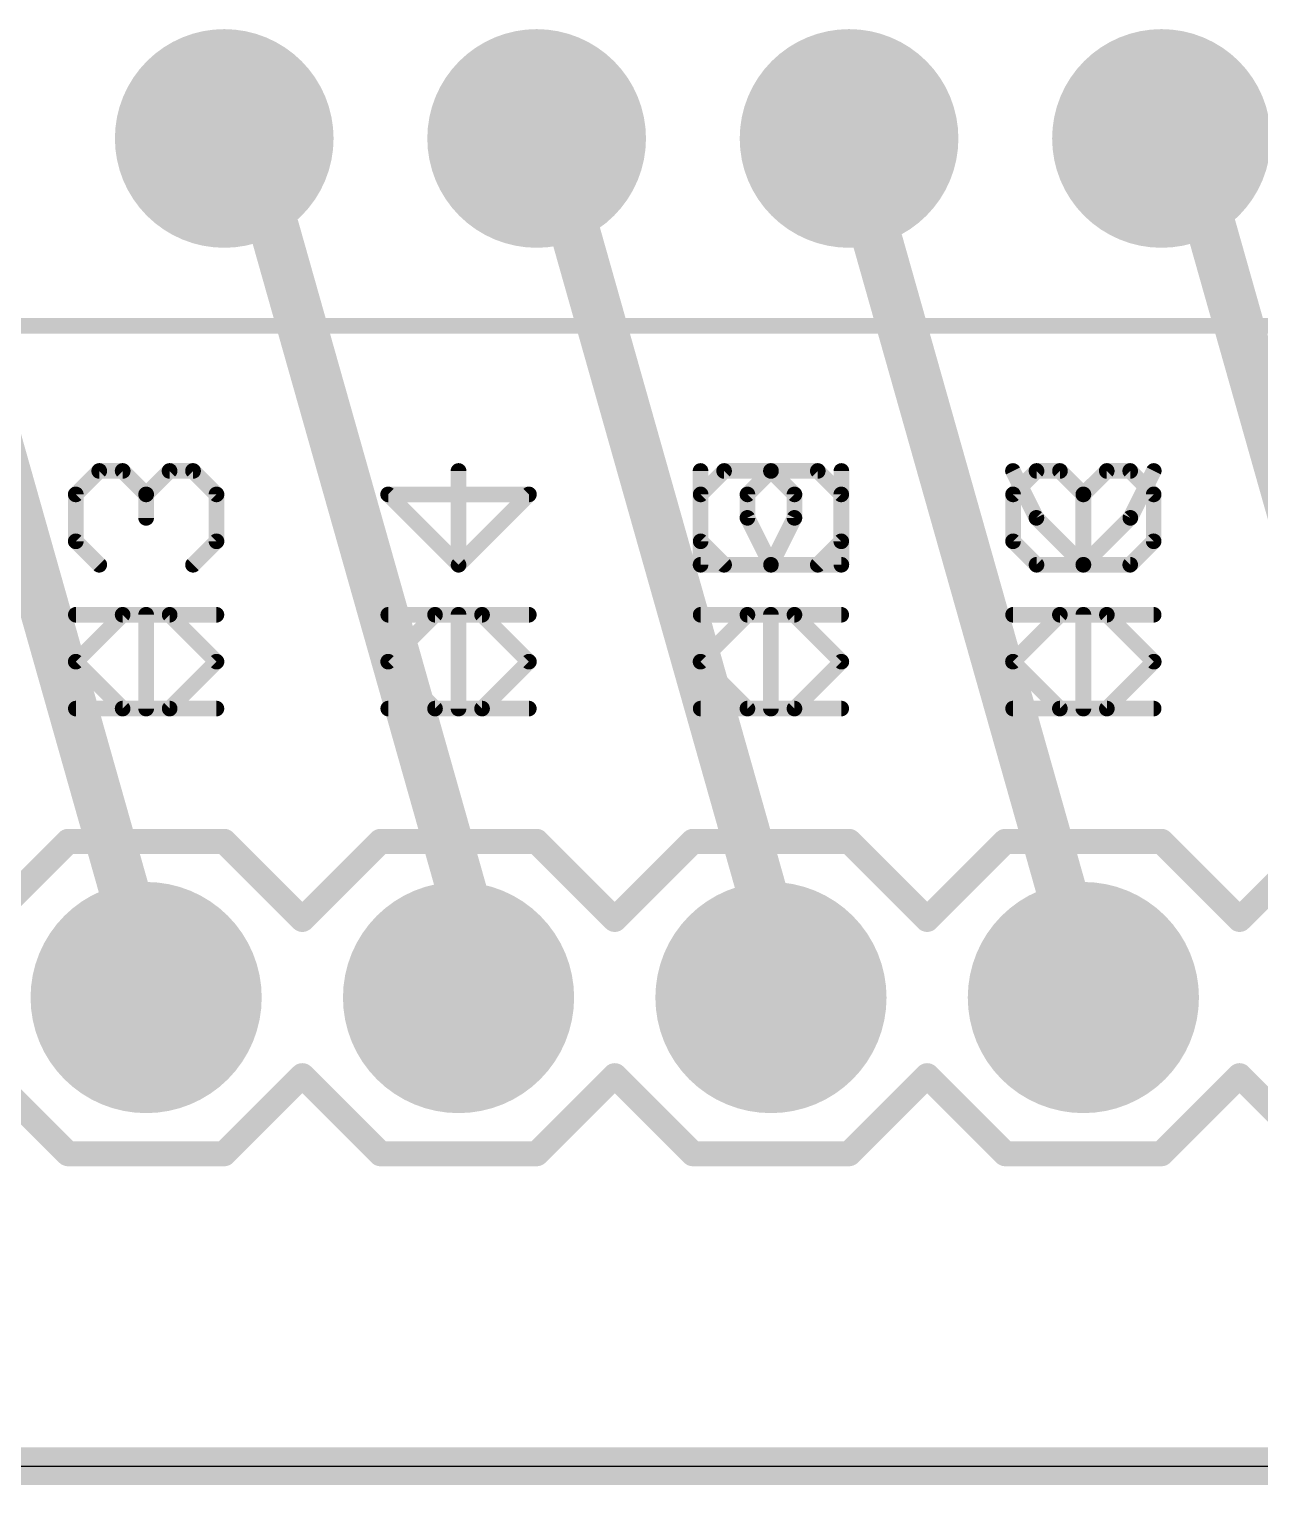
# Model space of a CAD drawing. Extents: x -3 to 97, y 0 to 38.
# Drawn here: x 20.64 to 30.65, y -0.15 to 11.68 of the extents above; entities that cross this region are included whole.
import ezdxf

# ---------------------------------------------------------------- set-up
doc = ezdxf.new("R2010")
doc.units = 0
for name, color, linetype in [('1', 14, 'CONTINUOUS'), ('16', 174, 'CONTINUOUS'), ('17', 94, 'CONTINUOUS'), ('20', 178, 'CONTINUOUS'), ('21', 251, 'CONTINUOUS'), ('25', 251, 'CONTINUOUS'), ('26', 251, 'CONTINUOUS')]:
    doc.layers.add(name, color=color, linetype=linetype)

# ---------------------------------------------------------------- blocks, each defined once
blk = doc.blocks.new('ROUNDP')
at = {"const_width": 0.5}
blk.add_lwpolyline([(0, -0.25, 1), (0, 0.25, 1), (0, -0.25)], format="xyb", dxfattribs=at)

msp = doc.modelspace()

# ---------------------------------------------------------------- linework, layer by layer
at = {"layer": '1', "const_width": 0.3048}
msp.add_lwpolyline([(97.155, 0), (0, 0)], dxfattribs=at)
at = {"layer": '16'}
for points, const_width in [([(21.6154, 3.9624), (19.7104, 10.6934)], 0.4064), ([(22.4536, 10.6934), (22.225, 10.795)], 0.4064), ([(24.3586, 3.9624), (22.4536, 10.6934)], 0.4064), ([(24.892, 10.6934), (24.765, 10.795)], 0.4064), ([(26.797, 3.9624), (24.892, 10.6934)], 0.4064), ([(27.3304, 10.6934), (27.305, 10.795)], 0.4064), ([(29.2354, 3.9624), (27.3304, 10.6934)], 0.4064), ([(30.0736, 10.6934), (29.845, 10.795)], 0.4064), ([(31.9786, 3.9624), (30.0736, 10.6934)], 0.4064), ([(21.6154, 3.9624), (21.59, 3.81)], 0.4064), ([(24.3586, 3.9624), (24.13, 3.81)], 0.4064), ([(26.797, 3.9624), (26.67, 3.81)], 0.4064), ([(29.2354, 3.9624), (29.21, 3.81)], 0.4064), ([(97.155, 0), (0, 0)], 0.3048)]:
    msp.add_lwpolyline(points, dxfattribs=dict(at, const_width=const_width))
at = {"layer": '16', "const_width": 0.2032}
for points in [[(22.2663, 10.8878, 1), (22.1837, 10.7022)], [(22.5514, 10.7211, 1), (22.3558, 10.6657)], [(24.8285, 10.8743, 1), (24.7015, 10.7157)], [(24.9898, 10.7211, 1), (24.7942, 10.6657)], [(27.4036, 10.8196, 1), (27.2064, 10.7704)], [(27.4282, 10.7211, 1), (27.2326, 10.6657)], [(29.8863, 10.8878, 1), (29.8037, 10.7022)], [(30.1714, 10.7211, 1), (29.9758, 10.6657)], [(22.4123, 10.6006, 1), (22.4949, 10.7862)], [(24.8285, 10.6141, 1), (24.9555, 10.7727)], [(27.2318, 10.6688, 1), (27.429, 10.718)], [(30.0323, 10.6006, 1), (30.1149, 10.7862)], [(21.7156, 3.9457, 1), (21.5152, 3.9791)], [(24.415, 3.8779, 1), (24.3022, 4.0469)], [(26.8751, 3.8974, 1), (26.7189, 4.0274)], [(29.3356, 3.9457, 1), (29.1352, 3.9791)], [(21.5176, 3.9347, 1), (21.7132, 3.9901)], [(24.2608, 3.9347, 1), (24.4564, 3.9901)], [(26.6992, 3.9347, 1), (26.8948, 3.9901)], [(29.1376, 3.9347, 1), (29.3332, 3.9901)], [(21.4898, 3.8267, 1), (21.6902, 3.7933)], [(24.0736, 3.8945, 1), (24.1864, 3.7255)], [(26.5919, 3.875, 1), (26.7481, 3.745)], [(29.1098, 3.8267, 1), (29.3102, 3.7933)]]:
    msp.add_lwpolyline(points, format="xyb", dxfattribs=at)
at = {"layer": '20'}
msp.add_line((0, 0), (96.825, 0), dxfattribs=at)
at = {"layer": '21'}
for points, const_width in [([(44.069, 9.271), (0.381, 9.271)], 0.127), ([(20.32, 4.445), (20.955, 5.08)], 0.2032), ([(20.955, 5.08), (22.225, 5.08)], 0.2032), ([(22.225, 5.08), (22.86, 4.445)], 0.2032), ([(22.86, 4.445), (23.495, 5.08)], 0.2032), ([(23.495, 5.08), (24.765, 5.08)], 0.2032), ([(25.4, 4.445), (24.765, 5.08)], 0.2032), ([(25.4, 4.445), (26.035, 5.08)], 0.2032), ([(26.035, 5.08), (27.305, 5.08)], 0.2032), ([(27.94, 4.445), (27.305, 5.08)], 0.2032), ([(27.94, 4.445), (28.575, 5.08)], 0.2032), ([(28.575, 5.08), (29.845, 5.08)], 0.2032), ([(29.845, 5.08), (30.48, 4.445)], 0.2032), ([(30.48, 4.445), (31.115, 5.08)], 0.2032), ([(20.955, 2.54), (20.32, 3.175)], 0.2032), ([(22.86, 3.175), (22.225, 2.54)], 0.2032), ([(23.495, 2.54), (22.86, 3.175)], 0.2032), ([(24.765, 2.54), (25.4, 3.175)], 0.2032), ([(26.035, 2.54), (25.4, 3.175)], 0.2032), ([(27.305, 2.54), (27.94, 3.175)], 0.2032), ([(28.575, 2.54), (27.94, 3.175)], 0.2032), ([(30.48, 3.175), (29.845, 2.54)], 0.2032), ([(31.115, 2.54), (30.48, 3.175)], 0.2032), ([(22.225, 2.54), (20.955, 2.54)], 0.2032), ([(24.765, 2.54), (23.495, 2.54)], 0.2032), ([(27.305, 2.54), (26.035, 2.54)], 0.2032), ([(29.845, 2.54), (28.575, 2.54)], 0.2032)]:
    msp.add_lwpolyline(points, dxfattribs=dict(at, const_width=const_width))
at = {"layer": '21', "const_width": 0.1016}
for points in [[(20.955, 5.1308, 1), (20.955, 5.0292)], [(20.9909, 5.0441, 1), (20.9191, 5.1159)], [(22.2609, 5.1159, 1), (22.1891, 5.0441)], [(22.225, 5.0292, 1), (22.225, 5.1308)], [(23.495, 5.1308, 1), (23.495, 5.0292)], [(23.5309, 5.0441, 1), (23.4591, 5.1159)], [(24.8009, 5.1159, 1), (24.7291, 5.0441)], [(24.765, 5.0292, 1), (24.765, 5.1308)], [(26.035, 5.1308, 1), (26.035, 5.0292)], [(26.0709, 5.0441, 1), (25.9991, 5.1159)], [(27.3409, 5.1159, 1), (27.2691, 5.0441)], [(27.305, 5.0292, 1), (27.305, 5.1308)], [(28.575, 5.1308, 1), (28.575, 5.0292)], [(28.6109, 5.0441, 1), (28.5391, 5.1159)], [(29.8809, 5.1159, 1), (29.8091, 5.0441)], [(29.845, 5.0292, 1), (29.845, 5.1308)], [(22.8241, 4.4809, 1), (22.8959, 4.4091)], [(22.8241, 4.4091, 1), (22.8959, 4.4809)], [(25.3641, 4.4809, 1), (25.4359, 4.4091)], [(25.3641, 4.4091, 1), (25.4359, 4.4809)], [(27.9041, 4.4809, 1), (27.9759, 4.4091)], [(27.9041, 4.4091, 1), (27.9759, 4.4809)], [(30.4441, 4.4809, 1), (30.5159, 4.4091)], [(30.4441, 4.4091, 1), (30.5159, 4.4809)], [(22.8959, 3.2109, 1), (22.8241, 3.1391)], [(22.8959, 3.1391, 1), (22.8241, 3.2109)], [(25.4359, 3.2109, 1), (25.3641, 3.1391)], [(25.4359, 3.1391, 1), (25.3641, 3.2109)], [(27.9759, 3.2109, 1), (27.9041, 3.1391)], [(27.9759, 3.1391, 1), (27.9041, 3.2109)], [(30.5159, 3.2109, 1), (30.4441, 3.1391)], [(30.5159, 3.1391, 1), (30.4441, 3.2109)], [(20.955, 2.5908, 1), (20.955, 2.4892)], [(20.9191, 2.5041, 1), (20.9909, 2.5759)], [(22.1891, 2.5759, 1), (22.2609, 2.5041)], [(22.225, 2.4892, 1), (22.225, 2.5908)], [(23.495, 2.5908, 1), (23.495, 2.4892)], [(23.4591, 2.5041, 1), (23.5309, 2.5759)], [(24.7291, 2.5759, 1), (24.8009, 2.5041)], [(24.765, 2.4892, 1), (24.765, 2.5908)], [(26.035, 2.5908, 1), (26.035, 2.4892)], [(25.9991, 2.5041, 1), (26.0709, 2.5759)], [(27.2691, 2.5759, 1), (27.3409, 2.5041)], [(27.305, 2.4892, 1), (27.305, 2.5908)], [(28.575, 2.5908, 1), (28.575, 2.4892)], [(28.5391, 2.5041, 1), (28.6109, 2.5759)], [(29.8091, 2.5759, 1), (29.8809, 2.5041)], [(29.845, 2.4892, 1), (29.845, 2.5908)]]:
    msp.add_lwpolyline(points, format="xyb", dxfattribs=at)
at = {"layer": '25', "const_width": 0.127}
for points in [[(21.0175, 7.9009), (21.2082, 8.0915)], [(21.2082, 8.0915), (21.3988, 8.0915)], [(21.3988, 8.0915), (21.5895, 7.9009)], [(21.5895, 7.9009), (21.7802, 8.0915)], [(21.7802, 8.0915), (21.9708, 8.0915)], [(21.9708, 8.0915), (22.1615, 7.9009)], [(24.1295, 7.3289), (24.1295, 8.0915)], [(26.0975, 8.0915), (26.0975, 7.3289)], [(26.4789, 7.9009), (26.6695, 8.0915)], [(26.6695, 8.0915), (27.0508, 8.0915)], [(27.0508, 8.0915), (27.2415, 7.9009)], [(28.6375, 8.0915), (28.8282, 7.7102)], [(29.4002, 8.0915), (29.2095, 7.9009)], [(29.5908, 8.0915), (29.4002, 8.0915)], [(29.7815, 7.9009), (29.5908, 8.0915)], [(21.0175, 7.5196), (21.0175, 7.9009)], [(21.5895, 7.9009), (21.5895, 7.7102)], [(22.1615, 7.9009), (22.1615, 7.5196)], [(24.7015, 7.9009), (23.5575, 7.9009)], [(23.5575, 7.9009), (24.1295, 7.3289)], [(26.4789, 7.7102), (26.4789, 7.9009)], [(27.2415, 7.9009), (27.2415, 7.5196)], [(29.2095, 7.9009), (29.2095, 7.3289)], [(29.7815, 7.5196), (29.7815, 7.9009)], [(26.6695, 7.3289), (26.4789, 7.7102)], [(28.8282, 7.7102), (29.2095, 7.3289)], [(21.2082, 7.3289), (21.0175, 7.5196)], [(22.1615, 7.5196), (21.9708, 7.3289)], [(27.2415, 7.5196), (27.0508, 7.3289)], [(29.5908, 7.3289), (29.7815, 7.5196)], [(26.0975, 7.3289), (26.6695, 7.3289)], [(29.2095, 7.3289), (29.5908, 7.3289)], [(21.0175, 6.5408), (21.3988, 6.9222)], [(21.3988, 6.9222), (22.1615, 6.9222)], [(21.5895, 6.1595), (21.5895, 6.9222)], [(23.5575, 6.5408), (23.9389, 6.9222)], [(23.9389, 6.9222), (24.7015, 6.9222)], [(24.1295, 6.1595), (24.1295, 6.9222)], [(26.0975, 6.5408), (26.4789, 6.9222)], [(26.4789, 6.9222), (27.2415, 6.9222)], [(26.6695, 6.1595), (26.6695, 6.9222)], [(28.6375, 6.5408), (29.0189, 6.9222)], [(29.0189, 6.9222), (29.7815, 6.9222)], [(29.2095, 6.1595), (29.2095, 6.9222)], [(21.3988, 6.1595), (21.0175, 6.5408)], [(23.9389, 6.1595), (23.5575, 6.5408)], [(26.4789, 6.1595), (26.0975, 6.5408)], [(29.0189, 6.1595), (28.6375, 6.5408)], [(22.1615, 6.1595), (21.3988, 6.1595)], [(24.7015, 6.1595), (23.9389, 6.1595)], [(27.2415, 6.1595), (26.4789, 6.1595)], [(29.7815, 6.1595), (29.0189, 6.1595)]]:
    msp.add_lwpolyline(points, dxfattribs=at)
at = {"layer": '25', "const_width": 0.0635}
for points in [[(21.2082, 8.1233, 1), (21.2082, 8.0598)], [(21.2306, 8.0691, 1), (21.1857, 8.114)], [(21.4213, 8.114, 1), (21.3764, 8.0691)], [(21.3988, 8.0598, 1), (21.3988, 8.1233)], [(21.7802, 8.1233, 1), (21.7802, 8.0598)], [(21.8026, 8.0691, 1), (21.7577, 8.114)], [(21.9933, 8.114, 1), (21.9484, 8.0691)], [(21.9708, 8.0598, 1), (21.9708, 8.1233)], [(24.1613, 8.0915, 1), (24.0978, 8.0915)], [(26.1293, 8.0915, 1), (26.0658, 8.0915)], [(26.6695, 8.1233, 1), (26.6695, 8.0598)], [(26.692, 8.0691, 1), (26.6471, 8.114)], [(27.0733, 8.114, 1), (27.0284, 8.0691)], [(27.0508, 8.0598, 1), (27.0508, 8.1233)], [(28.6659, 8.1057, 1), (28.6091, 8.0773)], [(29.4002, 8.1233, 1), (29.4002, 8.0598)], [(29.4226, 8.0691, 1), (29.3777, 8.114)], [(29.6133, 8.114, 1), (29.5684, 8.0691)], [(29.5908, 8.0598, 1), (29.5908, 8.1233)], [(21.0493, 7.9009, 1), (20.9858, 7.9009)], [(20.9951, 7.9233, 1), (21.04, 7.8784)], [(21.6213, 7.9009, 1), (21.5578, 7.9009)], [(21.5671, 7.9233, 1), (21.612, 7.8784)], [(21.5671, 7.8784, 1), (21.612, 7.9233)], [(22.1932, 7.9009, 1), (22.1298, 7.9009)], [(22.139, 7.8784, 1), (22.184, 7.9233)], [(23.5575, 7.9326, 1), (23.5575, 7.8691)], [(23.58, 7.9233, 1), (23.5351, 7.8784)], [(24.7015, 7.8691, 1), (24.7015, 7.9326)], [(26.5106, 7.9009, 1), (26.4471, 7.9009)], [(26.4564, 7.9233, 1), (26.5013, 7.8784)], [(27.2733, 7.9009, 1), (27.2098, 7.9009)], [(27.219, 7.8784, 1), (27.264, 7.9233)], [(29.2413, 7.9009, 1), (29.1778, 7.9009)], [(29.1871, 7.9233, 1), (29.232, 7.8784)], [(29.8133, 7.9009, 1), (29.7498, 7.9009)], [(29.759, 7.8784, 1), (29.804, 7.9233)], [(21.5578, 7.7102, 1), (21.6213, 7.7102)], [(26.5072, 7.7244, 1), (26.4505, 7.696)], [(26.4471, 7.7102, 1), (26.5106, 7.7102)], [(28.8506, 7.7327, 1), (28.8057, 7.6878)], [(28.7998, 7.696, 1), (28.8566, 7.7244)], [(21.04, 7.542, 1), (20.9951, 7.4971)], [(22.184, 7.4971, 1), (22.139, 7.542)], [(27.264, 7.4971, 1), (27.219, 7.542)], [(29.804, 7.4971, 1), (29.759, 7.542)], [(20.9858, 7.5196, 1), (21.0493, 7.5196)], [(22.1298, 7.5196, 1), (22.1932, 7.5196)], [(27.2098, 7.5196, 1), (27.2733, 7.5196)], [(29.7498, 7.5196, 1), (29.8133, 7.5196)], [(21.1857, 7.3064, 1), (21.2306, 7.3513)], [(21.9484, 7.3513, 1), (21.9933, 7.3064)], [(24.0978, 7.3289, 1), (24.1613, 7.3289)], [(24.1071, 7.3064, 1), (24.152, 7.3513)], [(26.0975, 7.3606, 1), (26.0975, 7.2971)], [(26.0658, 7.3289, 1), (26.1293, 7.3289)], [(26.6411, 7.3147, 1), (26.6979, 7.3431)], [(26.6695, 7.2971, 1), (26.6695, 7.3606)], [(27.0284, 7.3513, 1), (27.0733, 7.3064)], [(29.2095, 7.3606, 1), (29.2095, 7.2971)], [(29.1778, 7.3289, 1), (29.2413, 7.3289)], [(29.1871, 7.3064, 1), (29.232, 7.3513)], [(29.5684, 7.3513, 1), (29.6133, 7.3064)], [(29.5908, 7.2971, 1), (29.5908, 7.3606)], [(21.3988, 6.9539, 1), (21.3988, 6.8904)], [(21.4213, 6.8997, 1), (21.3764, 6.9446)], [(21.6213, 6.9222, 1), (21.5578, 6.9222)], [(22.1615, 6.8904, 1), (22.1615, 6.9539)], [(23.9389, 6.9539, 1), (23.9389, 6.8904)], [(23.9613, 6.8997, 1), (23.9164, 6.9446)], [(24.1613, 6.9222, 1), (24.0978, 6.9222)], [(24.7015, 6.8904, 1), (24.7015, 6.9539)], [(26.4789, 6.9539, 1), (26.4789, 6.8904)], [(26.5013, 6.8997, 1), (26.4564, 6.9446)], [(26.7013, 6.9222, 1), (26.6378, 6.9222)], [(27.2415, 6.8904, 1), (27.2415, 6.9539)], [(29.0189, 6.9539, 1), (29.0189, 6.8904)], [(29.0413, 6.8997, 1), (28.9964, 6.9446)], [(29.2413, 6.9222, 1), (29.1778, 6.9222)], [(29.7815, 6.8904, 1), (29.7815, 6.9539)], [(21.04, 6.5633, 1), (20.9951, 6.5184)], [(20.9951, 6.5633, 1), (21.04, 6.5184)], [(23.58, 6.5633, 1), (23.5351, 6.5184)], [(23.5351, 6.5633, 1), (23.58, 6.5184)], [(26.12, 6.5633, 1), (26.0751, 6.5184)], [(26.0751, 6.5633, 1), (26.12, 6.5184)], [(28.66, 6.5633, 1), (28.6151, 6.5184)], [(28.6151, 6.5633, 1), (28.66, 6.5184)], [(21.3988, 6.1913, 1), (21.3988, 6.1278)], [(21.3764, 6.137, 1), (21.4213, 6.182)], [(21.5578, 6.1595, 1), (21.6213, 6.1595)], [(22.1615, 6.1278, 1), (22.1615, 6.1913)], [(23.9389, 6.1913, 1), (23.9389, 6.1278)], [(23.9164, 6.137, 1), (23.9613, 6.182)], [(24.0978, 6.1595, 1), (24.1613, 6.1595)], [(24.7015, 6.1278, 1), (24.7015, 6.1913)], [(26.4789, 6.1913, 1), (26.4789, 6.1278)], [(26.4564, 6.137, 1), (26.5013, 6.182)], [(26.6378, 6.1595, 1), (26.7013, 6.1595)], [(27.2415, 6.1278, 1), (27.2415, 6.1913)], [(29.0189, 6.1913, 1), (29.0189, 6.1278)], [(28.9964, 6.137, 1), (29.0413, 6.182)], [(29.1778, 6.1595, 1), (29.2413, 6.1595)], [(29.7815, 6.1278, 1), (29.7815, 6.1913)]]:
    msp.add_lwpolyline(points, format="xyb", dxfattribs=at)
at = {"layer": '26', "const_width": 0.127}
for points in [[(21.2092, 8.0915), (21.0185, 7.9009)], [(21.3998, 8.0915), (21.2092, 8.0915)], [(21.5905, 7.9009), (21.3998, 8.0915)], [(21.7812, 8.0915), (21.5905, 7.9009)], [(21.9718, 8.0915), (21.7812, 8.0915)], [(22.1625, 7.9009), (21.9718, 8.0915)], [(24.1305, 7.3289), (24.1305, 8.0915)], [(26.2892, 8.0915), (26.0985, 7.9009)], [(26.6705, 8.0915), (26.2892, 8.0915)], [(26.8612, 7.9009), (26.6705, 8.0915)], [(27.2425, 8.0915), (27.2425, 7.3289)], [(28.6385, 7.9009), (28.8292, 8.0915)], [(28.8292, 8.0915), (29.0198, 8.0915)], [(29.0198, 8.0915), (29.2105, 7.9009)], [(29.7825, 8.0915), (29.5918, 7.7102)], [(21.0185, 7.9009), (21.0185, 7.5196)], [(21.5905, 7.9009), (21.5905, 7.7102)], [(22.1625, 7.5196), (22.1625, 7.9009)], [(23.5585, 7.9009), (24.7025, 7.9009)], [(24.7025, 7.9009), (24.1305, 7.3289)], [(26.0985, 7.9009), (26.0985, 7.5196)], [(26.8612, 7.7102), (26.8612, 7.9009)], [(28.6385, 7.5196), (28.6385, 7.9009)], [(29.2105, 7.9009), (29.2105, 7.3289)], [(26.6705, 7.3289), (26.8612, 7.7102)], [(29.5918, 7.7102), (29.2105, 7.3289)], [(21.0185, 7.5196), (21.2092, 7.3289)], [(21.9718, 7.3289), (22.1625, 7.5196)], [(26.0985, 7.5196), (26.2892, 7.3289)], [(28.8292, 7.3289), (28.6385, 7.5196)], [(27.2425, 7.3289), (26.6705, 7.3289)], [(29.2105, 7.3289), (28.8292, 7.3289)], [(21.7812, 6.9222), (21.0185, 6.9222)], [(21.5905, 6.1595), (21.5905, 6.9222)], [(22.1625, 6.5408), (21.7812, 6.9222)], [(24.3212, 6.9222), (23.5585, 6.9222)], [(24.1305, 6.1595), (24.1305, 6.9222)], [(24.7025, 6.5408), (24.3212, 6.9222)], [(26.8612, 6.9222), (26.0985, 6.9222)], [(26.6705, 6.1595), (26.6705, 6.9222)], [(27.2425, 6.5408), (26.8612, 6.9222)], [(29.4012, 6.9222), (28.6385, 6.9222)], [(29.2105, 6.1595), (29.2105, 6.9222)], [(29.7825, 6.5408), (29.4012, 6.9222)], [(21.7812, 6.1595), (22.1625, 6.5408)], [(24.3212, 6.1595), (24.7025, 6.5408)], [(26.8612, 6.1595), (27.2425, 6.5408)], [(29.4012, 6.1595), (29.7825, 6.5408)], [(21.0185, 6.1595), (21.7812, 6.1595)], [(23.5585, 6.1595), (24.3212, 6.1595)], [(26.0985, 6.1595), (26.8612, 6.1595)], [(28.6385, 6.1595), (29.4012, 6.1595)]]:
    msp.add_lwpolyline(points, dxfattribs=at)
at = {"layer": '26', "const_width": 0.0635}
for points in [[(21.2092, 8.1233, 1), (21.2092, 8.0598)], [(21.2316, 8.0691, 1), (21.1867, 8.114)], [(21.4223, 8.114, 1), (21.3774, 8.0691)], [(21.3998, 8.0598, 1), (21.3998, 8.1233)], [(21.7812, 8.1233, 1), (21.7812, 8.0598)], [(21.8036, 8.0691, 1), (21.7587, 8.114)], [(21.9943, 8.114, 1), (21.9494, 8.0691)], [(21.9718, 8.0598, 1), (21.9718, 8.1233)], [(24.1622, 8.0915, 1), (24.0987, 8.0915)], [(26.2892, 8.1233, 1), (26.2892, 8.0598)], [(26.3116, 8.0691, 1), (26.2667, 8.114)], [(26.6929, 8.114, 1), (26.648, 8.0691)], [(26.6705, 8.0598, 1), (26.6705, 8.1233)], [(27.2742, 8.0915, 1), (27.2107, 8.0915)], [(28.8292, 8.1233, 1), (28.8292, 8.0598)], [(28.8516, 8.0691, 1), (28.8067, 8.114)], [(29.0423, 8.114, 1), (28.9974, 8.0691)], [(29.0198, 8.0598, 1), (29.0198, 8.1233)], [(29.8109, 8.0773, 1), (29.7541, 8.1057)], [(21.0502, 7.9009, 1), (20.9868, 7.9009)], [(20.996, 7.9233, 1), (21.041, 7.8784)], [(21.6222, 7.9009, 1), (21.5587, 7.9009)], [(21.568, 7.9233, 1), (21.6129, 7.8784)], [(21.568, 7.8784, 1), (21.6129, 7.9233)], [(22.1942, 7.9009, 1), (22.1307, 7.9009)], [(22.14, 7.8784, 1), (22.1849, 7.9233)], [(23.5585, 7.9326, 1), (23.5585, 7.8691)], [(24.7249, 7.8784, 1), (24.68, 7.9233)], [(24.7025, 7.8691, 1), (24.7025, 7.9326)], [(26.076, 7.9233, 1), (26.121, 7.8784)], [(26.1303, 7.9009, 1), (26.0668, 7.9009)], [(26.8929, 7.9009, 1), (26.8294, 7.9009)], [(26.8387, 7.8784, 1), (26.8836, 7.9233)], [(28.616, 7.9233, 1), (28.661, 7.8784)], [(28.6702, 7.9009, 1), (28.6068, 7.9009)], [(29.2422, 7.9009, 1), (29.1787, 7.9009)], [(29.188, 7.8784, 1), (29.2329, 7.9233)], [(21.5587, 7.7102, 1), (21.6222, 7.7102)], [(26.8294, 7.7102, 1), (26.8929, 7.7102)], [(26.8895, 7.696, 1), (26.8328, 7.7244)], [(29.5634, 7.7244, 1), (29.6202, 7.696)], [(29.6143, 7.6878, 1), (29.5694, 7.7327)], [(21.041, 7.542, 1), (20.996, 7.4971)], [(22.1849, 7.4971, 1), (22.14, 7.542)], [(26.121, 7.542, 1), (26.076, 7.4971)], [(28.661, 7.542, 1), (28.616, 7.4971)], [(20.9868, 7.5196, 1), (21.0502, 7.5196)], [(22.1307, 7.5196, 1), (22.1942, 7.5196)], [(26.0668, 7.5196, 1), (26.1303, 7.5196)], [(28.6068, 7.5196, 1), (28.6702, 7.5196)], [(21.1867, 7.3064, 1), (21.2316, 7.3513)], [(21.9494, 7.3513, 1), (21.9943, 7.3064)], [(24.108, 7.3513, 1), (24.1529, 7.3064)], [(24.0987, 7.3289, 1), (24.1622, 7.3289)], [(26.2667, 7.3064, 1), (26.3116, 7.3513)], [(26.6705, 7.3606, 1), (26.6705, 7.2971)], [(26.6421, 7.3431, 1), (26.6989, 7.3147)], [(27.2107, 7.3289, 1), (27.2742, 7.3289)], [(27.2425, 7.2971, 1), (27.2425, 7.3606)], [(28.8292, 7.3606, 1), (28.8292, 7.2971)], [(28.8067, 7.3064, 1), (28.8516, 7.3513)], [(29.188, 7.3513, 1), (29.2329, 7.3064)], [(29.1787, 7.3289, 1), (29.2422, 7.3289)], [(29.2105, 7.2971, 1), (29.2105, 7.3606)], [(21.0185, 6.9539, 1), (21.0185, 6.8904)], [(21.6222, 6.9222, 1), (21.5587, 6.9222)], [(21.8036, 6.9446, 1), (21.7587, 6.8997)], [(21.7812, 6.8904, 1), (21.7812, 6.9539)], [(23.5585, 6.9539, 1), (23.5585, 6.8904)], [(24.1622, 6.9222, 1), (24.0987, 6.9222)], [(24.3436, 6.9446, 1), (24.2987, 6.8997)], [(24.3212, 6.8904, 1), (24.3212, 6.9539)], [(26.0985, 6.9539, 1), (26.0985, 6.8904)], [(26.7022, 6.9222, 1), (26.6387, 6.9222)], [(26.8836, 6.9446, 1), (26.8387, 6.8997)], [(26.8612, 6.8904, 1), (26.8612, 6.9539)], [(28.6385, 6.9539, 1), (28.6385, 6.8904)], [(29.2422, 6.9222, 1), (29.1787, 6.9222)], [(29.4236, 6.9446, 1), (29.3787, 6.8997)], [(29.4012, 6.8904, 1), (29.4012, 6.9539)], [(22.1849, 6.5184, 1), (22.14, 6.5633)], [(22.14, 6.5184, 1), (22.1849, 6.5633)], [(24.7249, 6.5184, 1), (24.68, 6.5633)], [(24.68, 6.5184, 1), (24.7249, 6.5633)], [(27.2649, 6.5184, 1), (27.22, 6.5633)], [(27.22, 6.5184, 1), (27.2649, 6.5633)], [(29.8049, 6.5184, 1), (29.76, 6.5633)], [(29.76, 6.5184, 1), (29.8049, 6.5633)], [(21.0185, 6.1913, 1), (21.0185, 6.1278)], [(21.5587, 6.1595, 1), (21.6222, 6.1595)], [(21.7587, 6.182, 1), (21.8036, 6.137)], [(21.7812, 6.1278, 1), (21.7812, 6.1913)], [(23.5585, 6.1913, 1), (23.5585, 6.1278)], [(24.0987, 6.1595, 1), (24.1622, 6.1595)], [(24.2987, 6.182, 1), (24.3436, 6.137)], [(24.3212, 6.1278, 1), (24.3212, 6.1913)], [(26.0985, 6.1913, 1), (26.0985, 6.1278)], [(26.6387, 6.1595, 1), (26.7022, 6.1595)], [(26.8387, 6.182, 1), (26.8836, 6.137)], [(26.8612, 6.1278, 1), (26.8612, 6.1913)], [(28.6385, 6.1913, 1), (28.6385, 6.1278)], [(29.1787, 6.1595, 1), (29.2422, 6.1595)], [(29.3787, 6.182, 1), (29.4236, 6.137)], [(29.4012, 6.1278, 1), (29.4012, 6.1913)]]:
    msp.add_lwpolyline(points, format="xyb", dxfattribs=at)

# ---------------------------------------------------------------- block references
at = {"layer": '17', "rotation": 270}
for p, xscale, yscale in [((22.225, 10.795), 1.778, 1.778), ((22.225, 10.795), 1.778, 1.778), ((24.765, 10.795), 1.778, 1.778), ((24.765, 10.795), 1.778, 1.778), ((27.305, 10.795), 1.778, 1.778), ((27.305, 10.795), 1.778, 1.778), ((29.845, 10.795), 1.778, 1.778), ((29.845, 10.795), 1.778, 1.778), ((21.59, 3.81), 1.8796, 1.8796), ((21.59, 3.81), 1.8796, 1.8796), ((24.13, 3.81), 1.8796, 1.8796), ((24.13, 3.81), 1.8796, 1.8796), ((26.67, 3.81), 1.8796, 1.8796), ((26.67, 3.81), 1.8796, 1.8796), ((29.21, 3.81), 1.8796, 1.8796), ((29.21, 3.81), 1.8796, 1.8796)]:
    msp.add_blockref('ROUNDP', p, dxfattribs=dict(at, xscale=xscale, yscale=yscale))

doc.saveas('drawing.dxf')
